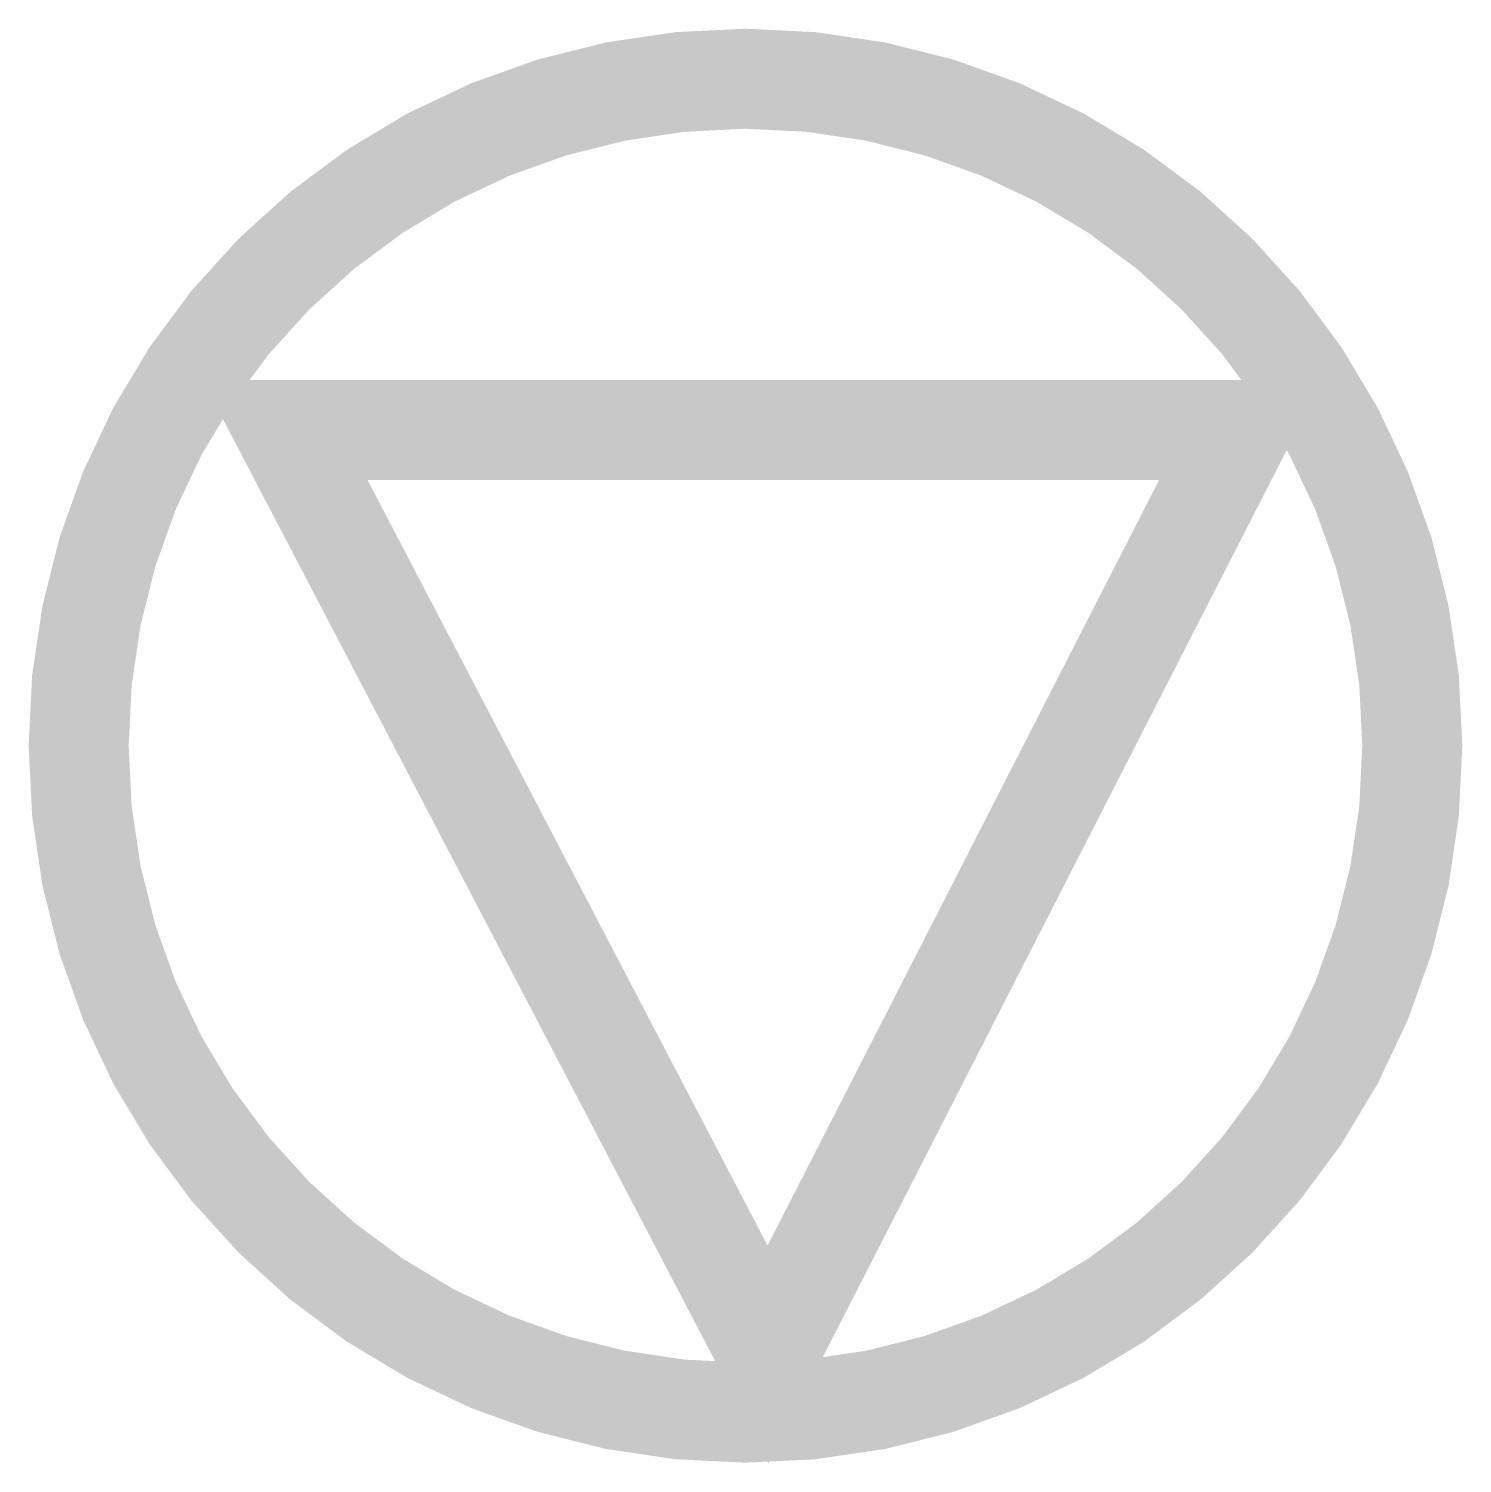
# Model space of a CAD drawing. Extents: x 0.01 to 4.31, y 0 to 4.3.
import ezdxf

# ---------------------------------------------------------------- set-up
doc = ezdxf.new("R2010")
doc.units = 0
doc.header["$MEASUREMENT"] = 0
doc.layers.get('0').update_dxf_attribs({"linetype": 'CONTINUOUS'})

msp = doc.modelspace()

# ---------------------------------------------------------------- linework, layer by layer
at = {"color": 7, "const_width": 0.3}
msp.add_lwpolyline([(2.1625, 0.1487, 1), (2.1625, 4.1487, 1), (2.1625, 0.1487, 1)], format="xyb", dxfattribs=at)
at = {"const_width": 0.3}
msp.add_lwpolyline([(0.7814, 3.0953), (3.6481, 3.0953), (2.2302, 0.3234)], close=True, dxfattribs=at)

doc.saveas('drawing.dxf')
